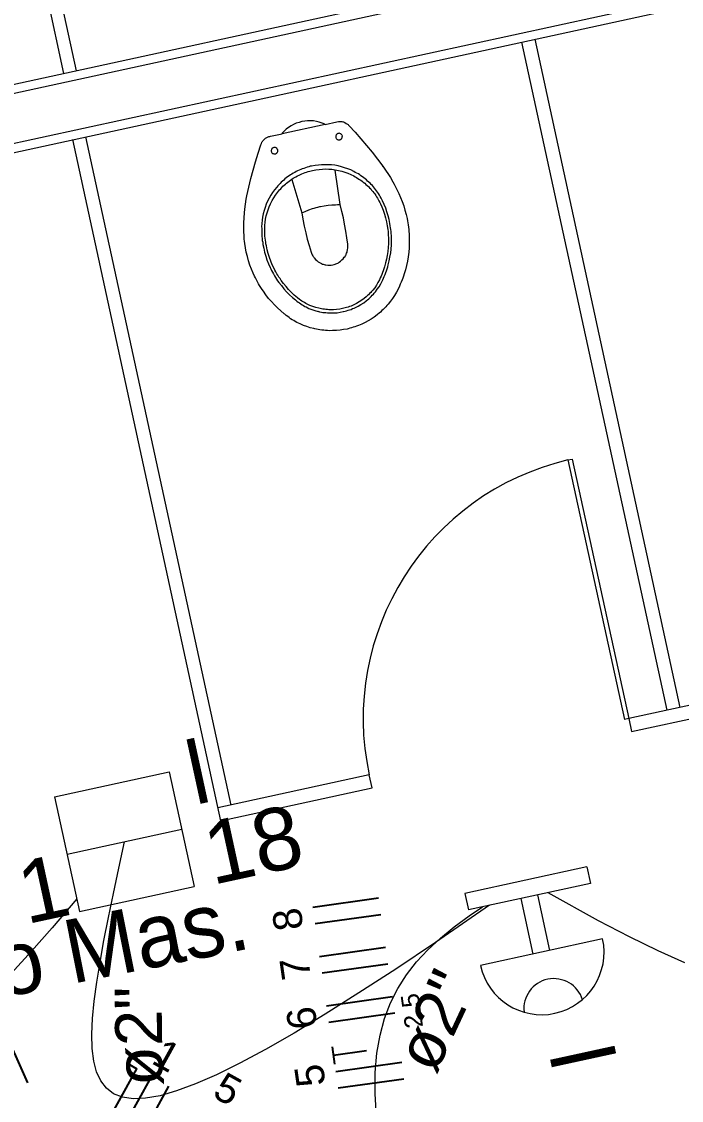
# Model space of a CAD drawing. Header units: millimetres. Extents: x -395 to 1008, y 9 to 692.
# Drawn here: x -32.379 to -30.888, y 49.342 to 51.78 of the extents above; entities that cross this region are included whole.
import ezdxf

# ---------------------------------------------------------------- set-up
doc = ezdxf.new("R2010")
doc.units = ezdxf.units.MM
doc.header["$LTSCALE"] = 0.1
doc.header["$MEASUREMENT"] = 0
for name, color, linetype, lineweight in [('.10 ultra fina', 240, 'Continuous', 5), ('.15', 150, 'Continuous', 15), ('.20', 130, 'Continuous', 5), ('.25', 70, 'Continuous', 5), ('.30', 50, 'Continuous', 5), ('.40 Interno parede', 27, 'Continuous', 5)]:
    doc.layers.add(name, color=color, linetype=linetype, lineweight=lineweight)
doc.styles.add('Arial', font='arial.ttf')
doc.styles.add('MicrosoftHimalaya', font='himalaya.ttf')

# ---------------------------------------------------------------- blocks, each defined once
blk = doc.blocks.new('eeetet')
at = {"layer": '.10 ultra fina', "color": 240, "lineweight": 5}
for p, q in [((660.5877, 113.2586), (660.916, 111.7489)), ((660.9453, 111.7553), (660.617, 113.265)), ((662.9221, 112.1851), (659.9417, 111.5371)), ((662.9263, 112.1656), (659.9264, 111.5133)), ((659.9498, 111.4058), (662.9497, 112.0581)), ((659.9736, 111.3905), (662.9539, 112.0385)), ((662.2792, 110.3107), (661.9509, 111.8204)), ((661.9802, 111.8268), (662.3085, 110.3171)), ((661.5068, 111.6343), (661.4096, 111.6132)), ((661.5068, 111.6343), (661.5332, 111.6401)), ((661.5332, 111.6401), (661.5366, 111.6408)), ((661.5366, 111.6408), (661.5396, 111.6409)), ((661.5396, 111.6409), (661.5417, 111.6409)), ((661.5417, 111.6409), (661.5433, 111.6407)), ((661.5433, 111.6407), (661.5448, 111.6405)), ((661.5448, 111.6405), (661.5465, 111.6399)), ((661.5465, 111.6399), (661.5481, 111.6397)), ((661.5481, 111.6397), (661.5514, 111.6384)), ((661.5514, 111.6384), (661.5544, 111.6365)), ((661.5544, 111.6365), (661.5561, 111.6358)), ((661.5561, 111.6358), (661.5574, 111.6346)), ((661.5574, 111.6346), (661.5586, 111.6338)), ((661.5586, 111.6338), (661.5599, 111.6326)), ((661.5599, 111.6326), (661.5612, 111.6313)), ((661.5612, 111.6313), (661.5746, 111.6168)), ((660.9361, 111.5998), (661.2707, 110.0607)), ((660.9654, 111.6061), (661.2937, 110.0964)), ((661.3627, 111.5912), (661.3641, 111.5941)), ((661.3641, 111.5941), (661.3652, 111.5959)), ((661.3652, 111.5959), (661.366, 111.597)), ((661.366, 111.597), (661.3672, 111.5983)), ((661.3672, 111.5983), (661.3685, 111.5996)), ((661.3685, 111.5996), (661.3697, 111.6009)), ((661.3697, 111.6009), (661.3724, 111.603)), ((661.3724, 111.603), (661.3751, 111.6047)), ((661.3751, 111.6047), (661.3769, 111.6056)), ((661.3769, 111.6056), (661.3784, 111.6059)), ((661.3784, 111.6059), (661.3798, 111.6067)), ((661.3798, 111.6067), (661.3817, 111.6071)), ((661.3817, 111.6071), (661.3832, 111.6074)), ((661.3832, 111.6074), (661.4096, 111.6132)), ((661.5309, 111.6083), (661.5307, 111.6068)), ((661.5307, 111.6068), (661.531, 111.6053)), ((661.5315, 111.61), (661.5309, 111.6083)), ((661.531, 111.6053), (661.5313, 111.6038)), ((661.5313, 111.6038), (661.5315, 111.6029)), ((661.5319, 111.6106), (661.5315, 111.61)), ((661.5315, 111.6029), (661.5322, 111.602)), ((661.5328, 111.6113), (661.5319, 111.6106)), ((661.5322, 111.602), (661.5328, 111.6016)), ((661.5332, 111.6119), (661.5328, 111.6113)), ((661.5328, 111.6016), (661.5335, 111.6007)), ((661.534, 111.6126), (661.5332, 111.6119)), ((661.5335, 111.6007), (661.5341, 111.6003)), ((661.5344, 111.6132), (661.534, 111.6126)), ((661.5341, 111.6003), (661.5347, 111.6)), ((661.5354, 111.6134), (661.5344, 111.6132)), ((661.5347, 111.6), (661.5364, 111.5993)), ((661.5368, 111.6137), (661.5354, 111.6134)), ((661.5364, 111.5993), (661.538, 111.5991)), ((661.5383, 111.6141), (661.5368, 111.6137)), ((661.538, 111.5991), (661.5399, 111.5996)), ((661.5399, 111.6139), (661.5383, 111.6141)), ((661.5416, 111.6132), (661.5399, 111.6139)), ((661.5399, 111.5996), (661.5409, 111.5998)), ((661.5409, 111.5998), (661.5419, 111.6)), ((661.5422, 111.6128), (661.5416, 111.6132)), ((661.5419, 111.6), (661.5428, 111.6007)), ((661.5428, 111.6125), (661.5422, 111.6128)), ((661.5435, 111.6116), (661.5428, 111.6125)), ((661.5428, 111.6007), (661.5431, 111.6013)), ((661.5431, 111.6013), (661.544, 111.602)), ((661.544, 111.6112), (661.5435, 111.6116)), ((661.5447, 111.6103), (661.544, 111.6112)), ((661.544, 111.602), (661.5444, 111.6026)), ((661.5444, 111.6026), (661.5448, 111.6032)), ((661.545, 111.6094), (661.5447, 111.6103)), ((661.5448, 111.6032), (661.5454, 111.6049)), ((661.5457, 111.6085), (661.545, 111.6094)), ((661.5454, 111.6049), (661.5456, 111.6064)), ((661.5456, 111.6064), (661.5457, 111.6085)), ((661.5746, 111.6168), (661.5876, 111.6017)), ((661.5876, 111.6017), (661.6006, 111.5867)), ((661.3496, 111.55), (661.3552, 111.5691)), ((661.3552, 111.5691), (661.3613, 111.5878)), ((661.3613, 111.5878), (661.3627, 111.5912)), ((661.3851, 111.5751), (661.3849, 111.5735)), ((661.3849, 111.5735), (661.3857, 111.5722)), ((661.3853, 111.5767), (661.3851, 111.5751)), ((661.3859, 111.5784), (661.3853, 111.5767)), ((661.3857, 111.5722), (661.3859, 111.5712)), ((661.3863, 111.579), (661.3859, 111.5784)), ((661.3859, 111.5712), (661.3866, 111.5703)), ((661.3867, 111.5795), (661.3863, 111.579)), ((661.3866, 111.5703), (661.3867, 111.5698)), ((661.3876, 111.5802), (661.3867, 111.5795)), ((661.3867, 111.5698), (661.3874, 111.569)), ((661.3874, 111.569), (661.388, 111.5686)), ((661.3879, 111.5808), (661.3876, 111.5802)), ((661.3888, 111.5815), (661.3879, 111.5808)), ((661.3893, 111.5816), (661.3888, 111.5815)), ((661.3908, 111.582), (661.3893, 111.5816)), ((661.3927, 111.5824), (661.3908, 111.582)), ((661.3943, 111.5822), (661.3927, 111.5824)), ((661.396, 111.5816), (661.3943, 111.5822)), ((661.3966, 111.5812), (661.396, 111.5816)), ((661.3963, 111.5683), (661.3967, 111.5689)), ((661.3972, 111.5808), (661.3966, 111.5812)), ((661.3967, 111.5689), (661.3975, 111.5696)), ((661.3979, 111.5799), (661.3972, 111.5808)), ((661.3975, 111.5696), (661.3979, 111.5702)), ((661.3984, 111.5795), (661.3979, 111.5799)), ((661.3979, 111.5702), (661.3988, 111.5709)), ((661.3987, 111.5786), (661.3984, 111.5795)), ((661.3994, 111.5777), (661.3987, 111.5786)), ((661.3988, 111.5709), (661.3992, 111.5715)), ((661.3992, 111.5715), (661.3998, 111.5732)), ((661.3996, 111.5767), (661.3994, 111.5777)), ((661.4, 111.5748), (661.3996, 111.5767)), ((661.3998, 111.5732), (661.4, 111.5748)), ((661.6006, 111.5867), (661.6131, 111.5715)), ((661.6131, 111.5715), (661.6252, 111.5557)), ((661.344, 111.5309), (661.3496, 111.55)), ((661.388, 111.5686), (661.3891, 111.5683)), ((661.3891, 111.5683), (661.3908, 111.5676)), ((661.3908, 111.5676), (661.3924, 111.5675)), ((661.3924, 111.5675), (661.3938, 111.5678)), ((661.3938, 111.5678), (661.3953, 111.5681)), ((661.3953, 111.5681), (661.3963, 111.5683)), ((661.6252, 111.5557), (661.6368, 111.5398)), ((661.339, 111.5119), (661.344, 111.5309)), ((661.4315, 111.5217), (661.4283, 111.52)), ((661.4346, 111.524), (661.4315, 111.5217)), ((661.4383, 111.5258), (661.4346, 111.524)), ((661.4415, 111.5275), (661.4383, 111.5258)), ((661.4447, 111.5292), (661.4415, 111.5275)), ((661.4479, 111.5309), (661.4447, 111.5292)), ((661.4478, 111.5197), (661.451, 111.5214)), ((661.4517, 111.5323), (661.4479, 111.5309)), ((661.451, 111.5214), (661.4543, 111.5226)), ((661.455, 111.5335), (661.4517, 111.5323)), ((661.4543, 111.5226), (661.4576, 111.5238)), ((661.4588, 111.5349), (661.455, 111.5335)), ((661.4576, 111.5238), (661.4614, 111.5252)), ((661.4621, 111.5361), (661.4588, 111.5349)), ((661.4614, 111.5252), (661.4648, 111.5264)), ((661.4659, 111.5374), (661.4621, 111.5361)), ((661.4648, 111.5264), (661.4681, 111.5277)), ((661.4698, 111.5383), (661.4659, 111.5374)), ((661.4681, 111.5277), (661.472, 111.5285)), ((661.4732, 111.5395), (661.4698, 111.5383)), ((661.472, 111.5285), (661.4782, 111.5304)), ((661.4761, 111.5401), (661.4732, 111.5395)), ((661.484, 111.5414), (661.4761, 111.5401)), ((661.4782, 111.5304), (661.4857, 111.5315)), ((661.4915, 111.5425), (661.484, 111.5414)), ((661.4857, 111.5315), (661.4931, 111.5326)), ((661.4985, 111.543), (661.4915, 111.5425)), ((661.4931, 111.5326), (661.5006, 111.5332)), ((661.5062, 111.5431), (661.4985, 111.543)), ((661.5006, 111.5332), (661.5077, 111.5337)), ((661.5138, 111.5432), (661.5062, 111.5431)), ((661.5077, 111.5337), (661.5149, 111.5332)), ((661.5211, 111.5428), (661.5138, 111.5432)), ((661.5149, 111.5332), (661.5222, 111.5328)), ((661.5289, 111.5419), (661.5211, 111.5428)), ((661.5222, 111.5328), (661.5296, 111.5318)), ((661.5359, 111.5404), (661.5289, 111.5419)), ((661.5296, 111.5318), (661.5371, 111.5304)), ((661.5406, 111.4529), (661.5298, 111.5308)), ((661.5435, 111.5384), (661.5359, 111.5404)), ((661.5371, 111.5304), (661.5442, 111.5283)), ((661.5506, 111.5364), (661.5435, 111.5384)), ((661.5442, 111.5283), (661.5513, 111.5263)), ((661.5578, 111.5339), (661.5506, 111.5364)), ((661.5513, 111.5263), (661.558, 111.5237)), ((661.565, 111.5313), (661.5578, 111.5339)), ((661.558, 111.5237), (661.5647, 111.521)), ((661.5647, 111.521), (661.5715, 111.5179)), ((661.5719, 111.5277), (661.565, 111.5313)), ((661.5749, 111.5258), (661.5719, 111.5277)), ((661.5784, 111.524), (661.5749, 111.5258)), ((661.5818, 111.5222), (661.5784, 111.524)), ((661.5848, 111.5203), (661.5818, 111.5222)), ((661.5878, 111.5184), (661.5848, 111.5203)), ((661.6368, 111.5398), (661.6364, 111.5397)), ((661.6364, 111.5397), (661.6368, 111.5398)), ((661.6372, 111.5404), (661.6367, 111.5403)), ((661.6367, 111.5403), (661.6368, 111.5398)), ((661.6368, 111.5398), (661.6369, 111.5393)), ((661.6368, 111.5398), (661.6435, 111.5305)), ((661.6369, 111.5393), (661.6374, 111.5394)), ((661.6373, 111.5399), (661.6372, 111.5404)), ((661.6374, 111.5394), (661.6373, 111.5399)), ((661.6435, 111.5305), (661.6496, 111.5211)), ((661.6496, 111.5211), (661.6541, 111.5144)), ((661.3345, 111.4925), (661.339, 111.5119)), ((661.4024, 111.498), (661.3999, 111.4954)), ((661.4049, 111.5006), (661.4024, 111.498)), ((661.4078, 111.5038), (661.4049, 111.5006)), ((661.4104, 111.5059), (661.4078, 111.5038)), ((661.4134, 111.5086), (661.4104, 111.5059)), ((661.4113, 111.4943), (661.4139, 111.4969)), ((661.4159, 111.5112), (661.4134, 111.5086)), ((661.4139, 111.4969), (661.417, 111.4991)), ((661.419, 111.5134), (661.4159, 111.5112)), ((661.417, 111.4991), (661.4195, 111.5017)), ((661.4221, 111.5156), (661.419, 111.5134)), ((661.4195, 111.5017), (661.4226, 111.5039)), ((661.4252, 111.5178), (661.4221, 111.5156)), ((661.4226, 111.5039), (661.4257, 111.5062)), ((661.4283, 111.52), (661.4252, 111.5178)), ((661.4257, 111.5062), (661.4283, 111.5083)), ((661.4283, 111.5083), (661.4314, 111.5105)), ((661.4314, 111.5105), (661.4345, 111.5127)), ((661.4316, 111.5095), (661.4541, 111.4341)), ((661.4345, 111.5127), (661.4377, 111.5144)), ((661.4377, 111.5144), (661.4409, 111.5161)), ((661.4409, 111.5161), (661.4441, 111.5178)), ((661.4441, 111.5178), (661.4478, 111.5197)), ((661.5715, 111.5179), (661.575, 111.5161)), ((661.575, 111.5161), (661.5779, 111.5142)), ((661.5779, 111.5142), (661.5809, 111.5123)), ((661.5809, 111.5123), (661.5845, 111.51)), ((661.5845, 111.51), (661.5875, 111.5081)), ((661.5875, 111.5081), (661.5905, 111.5057)), ((661.5909, 111.516), (661.5878, 111.5184)), ((661.5905, 111.5057), (661.593, 111.5037)), ((661.5939, 111.5136), (661.5909, 111.516)), ((661.593, 111.5037), (661.5961, 111.5013)), ((661.597, 111.5112), (661.5939, 111.5136)), ((661.5961, 111.5013), (661.5987, 111.4987)), ((661.6001, 111.5088), (661.597, 111.5112)), ((661.5987, 111.4987), (661.6018, 111.4963)), ((661.6027, 111.5063), (661.6001, 111.5088)), ((661.6018, 111.4963), (661.6044, 111.4938)), ((661.6058, 111.5039), (661.6027, 111.5063)), ((661.6084, 111.5014), (661.6058, 111.5039)), ((661.6111, 111.4984), (661.6084, 111.5014)), ((661.6136, 111.4959), (661.6111, 111.4984)), ((661.6159, 111.4928), (661.6136, 111.4959)), ((661.6541, 111.5144), (661.6599, 111.5044)), ((661.6599, 111.5044), (661.6625, 111.4993)), ((661.6625, 111.4993), (661.6652, 111.4943)), ((661.3287, 111.4651), (661.33, 111.4731)), ((661.33, 111.4731), (661.3345, 111.4925)), ((661.384, 111.4741), (661.3803, 111.4676)), ((661.3882, 111.4806), (661.384, 111.4741)), ((661.3925, 111.4867), (661.3882, 111.4806)), ((661.3909, 111.4684), (661.3947, 111.4744)), ((661.3975, 111.4923), (661.3925, 111.4867)), ((661.3947, 111.4744), (661.399, 111.4804)), ((661.3999, 111.4954), (661.3975, 111.4923)), ((661.399, 111.4804), (661.4014, 111.4835)), ((661.4014, 111.4835), (661.4039, 111.4861)), ((661.4039, 111.4861), (661.4064, 111.4887)), ((661.4064, 111.4887), (661.4088, 111.4917)), ((661.4088, 111.4917), (661.4113, 111.4943)), ((661.6044, 111.4938), (661.6071, 111.4908)), ((661.6071, 111.4908), (661.6097, 111.4883)), ((661.6097, 111.4883), (661.6118, 111.4857)), ((661.6118, 111.4857), (661.6145, 111.4827)), ((661.6145, 111.4827), (661.6167, 111.4796)), ((661.6184, 111.4903), (661.6159, 111.4928)), ((661.6167, 111.4796), (661.6188, 111.477)), ((661.6207, 111.4871), (661.6184, 111.4903)), ((661.6188, 111.477), (661.621, 111.4739)), ((661.6229, 111.484), (661.6207, 111.4871)), ((661.621, 111.4739), (661.6227, 111.4707)), ((661.6251, 111.4809), (661.6229, 111.484)), ((661.6273, 111.4778), (661.6251, 111.4809)), ((661.6295, 111.4747), (661.6273, 111.4778)), ((661.6312, 111.4715), (661.6295, 111.4747)), ((661.633, 111.4678), (661.6312, 111.4715)), ((661.6652, 111.4943), (661.6688, 111.4869)), ((661.6688, 111.4869), (661.6733, 111.4781)), ((661.6733, 111.4781), (661.6774, 111.4688)), ((661.3253, 111.4429), (661.3265, 111.4539)), ((661.3265, 111.4539), (661.3287, 111.4651)), ((661.3736, 111.4539), (661.3711, 111.4467)), ((661.3767, 111.4607), (661.3736, 111.4539)), ((661.3803, 111.4676), (661.3767, 111.4607)), ((661.3778, 111.4415), (661.3804, 111.4482)), ((661.3804, 111.4482), (661.3836, 111.455)), ((661.3836, 111.455), (661.3872, 111.462)), ((661.3872, 111.462), (661.3909, 111.4684)), ((661.4863, 111.4462), (661.4901, 111.4475)), ((661.4901, 111.4475), (661.4945, 111.4485)), ((661.4945, 111.4485), (661.496, 111.4488)), ((661.496, 111.4488), (661.5049, 111.4502)), ((661.5049, 111.4502), (661.5133, 111.4515)), ((661.5133, 111.4515), (661.5218, 111.4523)), ((661.5218, 111.4523), (661.5258, 111.4527)), ((661.5258, 111.4527), (661.5304, 111.4527)), ((661.5304, 111.4527), (661.5344, 111.4531)), ((661.5344, 111.4531), (661.5386, 111.4529)), ((661.5386, 111.4529), (661.5406, 111.4529)), ((661.5444, 111.4378), (661.5406, 111.4529)), ((661.6227, 111.4707), (661.6249, 111.4676)), ((661.6249, 111.4676), (661.6266, 111.4644)), ((661.6266, 111.4644), (661.6283, 111.4612)), ((661.6283, 111.4612), (661.6301, 111.458)), ((661.6301, 111.458), (661.6318, 111.4548)), ((661.6318, 111.4548), (661.6347, 111.4483)), ((661.6348, 111.4646), (661.633, 111.4678)), ((661.6347, 111.4483), (661.638, 111.4403)), ((661.6364, 111.4619), (661.6348, 111.4646)), ((661.6402, 111.4535), (661.6364, 111.4619)), ((661.6436, 111.4451), (661.6402, 111.4535)), ((661.6774, 111.4688), (661.6808, 111.4598)), ((661.6808, 111.4598), (661.6844, 111.4504)), ((661.6844, 111.4504), (661.687, 111.4407)), ((661.3234, 111.4118), (661.324, 111.4232)), ((661.324, 111.4232), (661.3246, 111.4345)), ((661.3246, 111.4345), (661.3253, 111.4429)), ((661.3655, 111.425), (661.3646, 111.4177)), ((661.367, 111.4325), (661.3655, 111.425)), ((661.369, 111.4396), (661.367, 111.4325)), ((661.3711, 111.4467), (661.369, 111.4396)), ((661.3722, 111.4203), (661.3737, 111.4273)), ((661.3737, 111.4273), (661.3758, 111.4344)), ((661.3758, 111.4344), (661.3778, 111.4415)), ((661.4541, 111.4341), (661.462, 111.4378)), ((661.4541, 111.4341), (661.4567, 111.4198)), ((661.462, 111.4378), (661.47, 111.4411)), ((661.47, 111.4411), (661.4781, 111.4439)), ((661.4781, 111.4439), (661.4819, 111.4452)), ((661.4819, 111.4452), (661.4863, 111.4462)), ((661.5482, 111.4228), (661.5444, 111.4378)), ((661.5508, 111.4085), (661.5482, 111.4228)), ((661.638, 111.4403), (661.6409, 111.4317)), ((661.6409, 111.4317), (661.6433, 111.423)), ((661.6433, 111.423), (661.6452, 111.4142)), ((661.6465, 111.4365), (661.6436, 111.4451)), ((661.6489, 111.4278), (661.6465, 111.4365)), ((661.6513, 111.4191), (661.6489, 111.4278)), ((661.687, 111.4407), (661.6897, 111.431)), ((661.6897, 111.431), (661.6918, 111.4213)), ((661.3229, 111.3999), (661.3234, 111.4046)), ((661.323, 111.3948), (661.3229, 111.3999)), ((661.3234, 111.4046), (661.3234, 111.4118)), ((661.3636, 111.4103), (661.3633, 111.4025)), ((661.3633, 111.4025), (661.3634, 111.3995)), ((661.3634, 111.3995), (661.3634, 111.3949)), ((661.3646, 111.4177), (661.3636, 111.4103)), ((661.3703, 111.3984), (661.3708, 111.4057)), ((661.3704, 111.3908), (661.3703, 111.3984)), ((661.3708, 111.4057), (661.3712, 111.413)), ((661.3712, 111.413), (661.3722, 111.4203)), ((661.4567, 111.4198), (661.4595, 111.4045)), ((661.4595, 111.4045), (661.4628, 111.3894)), ((661.5536, 111.3933), (661.5508, 111.4085)), ((661.6452, 111.4142), (661.6471, 111.4054)), ((661.6471, 111.4054), (661.6481, 111.3964)), ((661.6532, 111.4103), (661.6513, 111.4191)), ((661.6538, 111.4053), (661.6532, 111.4103)), ((661.6548, 111.4009), (661.6538, 111.4053)), ((661.6552, 111.3964), (661.6548, 111.4009)), ((661.6918, 111.4213), (661.6928, 111.4164)), ((661.6928, 111.4164), (661.6939, 111.4115)), ((661.6939, 111.4115), (661.6944, 111.407)), ((661.6944, 111.407), (661.6949, 111.402)), ((661.6949, 111.402), (661.6955, 111.397)), ((661.3231, 111.3897), (661.323, 111.3948)), ((661.3236, 111.3847), (661.3231, 111.3897)), ((661.3237, 111.3796), (661.3236, 111.3847)), ((661.3242, 111.3751), (661.3237, 111.3796)), ((661.3248, 111.3701), (661.3242, 111.3751)), ((661.3634, 111.3949), (661.3634, 111.3903)), ((661.3634, 111.3903), (661.3638, 111.3858)), ((661.3638, 111.3858), (661.3638, 111.3812)), ((661.3638, 111.3812), (661.3643, 111.3767)), ((661.3643, 111.3767), (661.3647, 111.3721)), ((661.3704, 111.3862), (661.3704, 111.3908)), ((661.3709, 111.3817), (661.3704, 111.3862)), ((661.3713, 111.3772), (661.3709, 111.3817)), ((661.3718, 111.3727), (661.3713, 111.3772)), ((661.4628, 111.3894), (661.4664, 111.3753)), ((661.4664, 111.3753), (661.4707, 111.3604)), ((661.5559, 111.3779), (661.5536, 111.3933)), ((661.558, 111.3635), (661.5559, 111.3779)), ((661.6481, 111.3964), (661.649, 111.392)), ((661.649, 111.392), (661.649, 111.3874)), ((661.649, 111.3874), (661.6494, 111.3834)), ((661.6494, 111.3834), (661.6498, 111.3789)), ((661.6498, 111.3789), (661.6498, 111.3743)), ((661.6498, 111.3743), (661.6498, 111.3697)), ((661.6557, 111.3919), (661.6552, 111.3964)), ((661.6562, 111.3874), (661.6557, 111.3919)), ((661.6566, 111.3829), (661.6562, 111.3874)), ((661.6566, 111.3783), (661.6566, 111.3829)), ((661.6566, 111.3737), (661.6566, 111.3783)), ((661.6955, 111.397), (661.6961, 111.392)), ((661.6961, 111.392), (661.6967, 111.387)), ((661.6967, 111.387), (661.6968, 111.3819)), ((661.6968, 111.3819), (661.6968, 111.3748)), ((661.6968, 111.3748), (661.6968, 111.365)), ((661.3253, 111.3651), (661.3248, 111.3701)), ((661.327, 111.3552), (661.3253, 111.3651)), ((661.3286, 111.3454), (661.327, 111.3552)), ((661.3647, 111.3721), (661.3657, 111.3678)), ((661.3657, 111.3678), (661.3662, 111.3632)), ((661.3662, 111.3632), (661.3681, 111.3545)), ((661.3681, 111.3545), (661.3701, 111.3452)), ((661.3728, 111.3683), (661.3718, 111.3727)), ((661.3731, 111.3642), (661.3728, 111.3683)), ((661.3741, 111.3598), (661.3731, 111.3642)), ((661.376, 111.3511), (661.3741, 111.3598)), ((661.3784, 111.3424), (661.376, 111.3511)), ((661.4707, 111.3604), (661.4754, 111.3456)), ((661.5569, 111.3474), (661.5576, 111.3511)), ((661.5576, 111.3511), (661.5582, 111.3554)), ((661.5584, 111.3595), (661.558, 111.3635)), ((661.5582, 111.3554), (661.5584, 111.3595)), ((661.6491, 111.3562), (661.6485, 111.3474)), ((661.6498, 111.365), (661.6491, 111.3562)), ((661.6498, 111.3697), (661.6498, 111.365)), ((661.6549, 111.3437), (661.6561, 111.3526)), ((661.6561, 111.3526), (661.6566, 111.3619)), ((661.6567, 111.3707), (661.6566, 111.3737)), ((661.6566, 111.3619), (661.6567, 111.3707)), ((661.6964, 111.3552), (661.6955, 111.3453)), ((661.6968, 111.365), (661.6964, 111.3552)), ((661.3312, 111.3357), (661.3286, 111.3454)), ((661.3338, 111.326), (661.3312, 111.3357)), ((661.3369, 111.3165), (661.3338, 111.326)), ((661.3701, 111.3452), (661.3725, 111.3365)), ((661.3725, 111.3365), (661.3754, 111.3279)), ((661.3754, 111.3279), (661.3788, 111.3194)), ((661.3808, 111.3337), (661.3784, 111.3424)), ((661.3842, 111.3252), (661.3808, 111.3337)), ((661.3874, 111.3172), (661.3842, 111.3252)), ((661.4754, 111.3456), (661.476, 111.3431)), ((661.476, 111.3431), (661.4769, 111.3413)), ((661.4769, 111.3413), (661.4778, 111.3394)), ((661.4778, 111.3394), (661.4787, 111.3376)), ((661.4787, 111.3376), (661.4801, 111.3358)), ((661.4801, 111.3358), (661.481, 111.334)), ((661.481, 111.334), (661.4823, 111.3327)), ((661.4823, 111.3327), (661.4851, 111.3292)), ((661.4851, 111.3292), (661.4877, 111.3267)), ((661.4877, 111.3267), (661.4914, 111.324)), ((661.5387, 111.323), (661.5418, 111.3252)), ((661.5418, 111.3252), (661.5448, 111.3279)), ((661.5448, 111.3279), (661.5478, 111.3306)), ((661.5478, 111.3306), (661.5501, 111.3342)), ((661.5501, 111.3342), (661.5517, 111.336)), ((661.5517, 111.336), (661.5528, 111.3378)), ((661.5528, 111.3378), (661.554, 111.3396)), ((661.554, 111.3396), (661.5546, 111.3413)), ((661.5546, 111.3413), (661.5552, 111.3435)), ((661.5552, 111.3435), (661.5563, 111.3452)), ((661.5563, 111.3452), (661.5569, 111.3474)), ((661.6452, 111.3298), (661.6434, 111.3212)), ((661.6469, 111.3383), (661.6452, 111.3298)), ((661.6485, 111.3474), (661.6469, 111.3383)), ((661.6495, 111.3169), (661.6517, 111.3256)), ((661.6517, 111.3256), (661.6533, 111.3346)), ((661.6533, 111.3346), (661.6549, 111.3437)), ((661.6927, 111.3253), (661.6907, 111.3156)), ((661.6941, 111.3353), (661.6927, 111.3253)), ((661.6955, 111.3453), (661.6941, 111.3353)), ((661.3404, 111.3075), (661.3369, 111.3165)), ((661.344, 111.2981), (661.3404, 111.3075)), ((661.3788, 111.3194), (661.3826, 111.3111)), ((661.3826, 111.3111), (661.3838, 111.3082)), ((661.3838, 111.3082), (661.3856, 111.3045)), ((661.3856, 111.3045), (661.388, 111.3005)), ((661.3913, 111.3088), (661.3874, 111.3172)), ((661.3932, 111.3047), (661.3913, 111.3088)), ((661.3956, 111.3011), (661.3932, 111.3047)), ((661.3975, 111.2969), (661.3956, 111.3011)), ((661.4914, 111.324), (661.4944, 111.322)), ((661.4944, 111.322), (661.4967, 111.3205)), ((661.4967, 111.3205), (661.4984, 111.3199)), ((661.4984, 111.3199), (661.5007, 111.3188)), ((661.5007, 111.3188), (661.5024, 111.3182)), ((661.5024, 111.3182), (661.5045, 111.3176)), ((661.5045, 111.3176), (661.5067, 111.3171)), ((661.5067, 111.3171), (661.5083, 111.3169)), ((661.5083, 111.3169), (661.5125, 111.3163)), ((661.5125, 111.3163), (661.5166, 111.3161)), ((661.5166, 111.3161), (661.5206, 111.3165)), ((661.5206, 111.3165), (661.5245, 111.3173)), ((661.5245, 111.3173), (661.527, 111.3179)), ((661.527, 111.3179), (661.5294, 111.3184)), ((661.5294, 111.3184), (661.5313, 111.3193)), ((661.5313, 111.3193), (661.5332, 111.3198)), ((661.5332, 111.3198), (661.5351, 111.3207)), ((661.5351, 111.3207), (661.5369, 111.3216)), ((661.5369, 111.3216), (661.5387, 111.323)), ((661.638, 111.3037), (661.6363, 111.2997)), ((661.6396, 111.3081), (661.638, 111.3037)), ((661.6407, 111.3124), (661.6396, 111.3081)), ((661.6434, 111.3212), (661.6407, 111.3124)), ((661.6441, 111.2993), (661.6452, 111.3037)), ((661.6452, 111.3037), (661.6468, 111.3081)), ((661.6468, 111.3081), (661.6484, 111.3126)), ((661.6484, 111.3126), (661.6495, 111.3169)), ((661.6866, 111.3014), (661.6851, 111.2965)), ((661.6882, 111.3059), (661.6866, 111.3014)), ((661.6907, 111.3156), (661.6882, 111.3059)), ((661.347, 111.2915), (661.344, 111.2981)), ((661.3494, 111.2875), (661.347, 111.2915)), ((661.3514, 111.2828), (661.3494, 111.2875)), ((661.354, 111.2782), (661.3514, 111.2828)), ((661.3564, 111.2741), (661.354, 111.2782)), ((661.388, 111.3005), (661.3899, 111.2963)), ((661.3899, 111.2963), (661.3924, 111.2922)), ((661.3924, 111.2922), (661.3947, 111.2886)), ((661.3947, 111.2886), (661.3971, 111.2845)), ((661.3971, 111.2845), (661.3994, 111.2809)), ((661.3998, 111.2933), (661.3975, 111.2969)), ((661.3994, 111.2809), (661.4023, 111.277)), ((661.4022, 111.2892), (661.3998, 111.2933)), ((661.405, 111.2857), (661.4022, 111.2892)), ((661.4023, 111.277), (661.4079, 111.27)), ((661.4074, 111.2817), (661.405, 111.2857)), ((661.4126, 111.2746), (661.4074, 111.2817)), ((661.6259, 111.277), (661.6226, 111.2711)), ((661.6293, 111.2828), (661.6259, 111.277)), ((661.6314, 111.2874), (661.6293, 111.2828)), ((661.633, 111.2913), (661.6314, 111.2874)), ((661.6323, 111.2737), (661.6355, 111.2801)), ((661.6347, 111.2953), (661.633, 111.2913)), ((661.6363, 111.2997), (661.6347, 111.2953)), ((661.6355, 111.2801), (661.6369, 111.2829)), ((661.6369, 111.2829), (661.6386, 111.2869)), ((661.6386, 111.2869), (661.6403, 111.2908)), ((661.6403, 111.2908), (661.6424, 111.2954)), ((661.6424, 111.2954), (661.6441, 111.2993)), ((661.6785, 111.2777), (661.6764, 111.2731)), ((661.6805, 111.2827), (661.6785, 111.2777)), ((661.6821, 111.2871), (661.6805, 111.2827)), ((661.6837, 111.2916), (661.6821, 111.2871)), ((661.6851, 111.2965), (661.6837, 111.2916)), ((661.3588, 111.2701), (661.3564, 111.2741)), ((661.3618, 111.2656), (661.3588, 111.2701)), ((661.3642, 111.2615), (661.3618, 111.2656)), ((661.3672, 111.2575), (661.3642, 111.2615)), ((661.3731, 111.2491), (661.3672, 111.2575)), ((661.4079, 111.27), (661.4135, 111.263)), ((661.4187, 111.2677), (661.4126, 111.2746)), ((661.4135, 111.263), (661.4196, 111.2562)), ((661.4242, 111.2612), (661.4187, 111.2677)), ((661.4196, 111.2562), (661.4262, 111.2494)), ((661.4308, 111.2545), (661.4242, 111.2612)), ((661.4371, 111.2487), (661.4308, 111.2545)), ((661.6098, 111.2545), (661.6073, 111.2519)), ((661.6119, 111.257), (661.6098, 111.2545)), ((661.6144, 111.2596), (661.6119, 111.257)), ((661.6188, 111.2652), (661.6144, 111.2596)), ((661.6158, 111.2507), (661.6178, 111.2532)), ((661.6178, 111.2532), (661.6203, 111.2558)), ((661.6226, 111.2711), (661.6188, 111.2652)), ((661.6203, 111.2558), (661.6246, 111.2618)), ((661.6246, 111.2618), (661.6285, 111.2673)), ((661.6285, 111.2673), (661.6323, 111.2737)), ((661.6681, 111.2549), (661.6635, 111.2478)), ((661.6716, 111.2623), (661.6681, 111.2549)), ((661.6748, 111.2687), (661.6716, 111.2623)), ((661.6764, 111.2731), (661.6748, 111.2687)), ((661.3789, 111.2412), (661.3731, 111.2491)), ((661.3856, 111.2339), (661.3789, 111.2412)), ((661.3923, 111.2267), (661.3856, 111.2339)), ((661.4262, 111.2494), (661.4327, 111.2431)), ((661.4327, 111.2431), (661.4396, 111.2375)), ((661.4441, 111.2425), (661.4371, 111.2487)), ((661.4396, 111.2375), (661.4402, 111.2371)), ((661.4402, 111.2371), (661.4428, 111.2346)), ((661.4428, 111.2346), (661.4457, 111.2327)), ((661.4485, 111.2389), (661.4441, 111.2425)), ((661.4457, 111.2327), (661.4487, 111.2308)), ((661.4514, 111.237), (661.4485, 111.2389)), ((661.4487, 111.2308), (661.4517, 111.2288)), ((661.4544, 111.2351), (661.4514, 111.237)), ((661.4517, 111.2288), (661.4547, 111.2269)), ((661.4574, 111.2332), (661.4544, 111.2351)), ((661.4603, 111.2317), (661.4574, 111.2332)), ((661.4632, 111.2298), (661.4603, 111.2317)), ((661.4662, 111.2279), (661.4632, 111.2298)), ((661.4724, 111.2252), (661.4662, 111.2279)), ((661.5779, 111.2297), (661.5714, 111.2267)), ((661.5838, 111.233), (661.5779, 111.2297)), ((661.5896, 111.2368), (661.5838, 111.233)), ((661.5876, 111.2272), (661.5939, 111.2311)), ((661.5953, 111.2412), (661.5896, 111.2368)), ((661.5939, 111.2311), (661.5997, 111.2354)), ((661.5997, 111.2447), (661.5953, 111.2412)), ((661.6022, 111.2473), (661.5997, 111.2447)), ((661.5997, 111.2354), (661.6, 111.236)), ((661.6, 111.236), (661.6027, 111.2381)), ((661.6048, 111.2494), (661.6022, 111.2473)), ((661.6027, 111.2381), (661.6053, 111.2402)), ((661.6073, 111.2519), (661.6048, 111.2494)), ((661.6053, 111.2402), (661.6083, 111.2429)), ((661.6083, 111.2429), (661.6108, 111.2455)), ((661.6108, 111.2455), (661.6133, 111.2481)), ((661.6133, 111.2481), (661.6158, 111.2507)), ((661.6493, 111.2283), (661.6464, 111.2251)), ((661.6546, 111.2346), (661.6493, 111.2283)), ((661.6593, 111.2412), (661.6546, 111.2346)), ((661.6635, 111.2478), (661.6593, 111.2412)), ((661.399, 111.2194), (661.3923, 111.2267)), ((661.4065, 111.2129), (661.399, 111.2194)), ((661.4141, 111.2064), (661.4065, 111.2129)), ((661.4154, 111.2051), (661.4141, 111.2064)), ((661.4191, 111.2023), (661.4154, 111.2051)), ((661.4547, 111.2269), (661.4576, 111.225)), ((661.4576, 111.225), (661.4606, 111.2231)), ((661.4606, 111.2231), (661.464, 111.2218)), ((661.464, 111.2218), (661.4703, 111.2186)), ((661.4703, 111.2186), (661.477, 111.2159)), ((661.4791, 111.2225), (661.4724, 111.2252)), ((661.477, 111.2159), (661.4836, 111.2138)), ((661.4858, 111.2204), (661.4791, 111.2225)), ((661.4836, 111.2138), (661.4907, 111.2117)), ((661.4923, 111.2187), (661.4858, 111.2204)), ((661.4907, 111.2117), (661.4912, 111.2119)), ((661.4912, 111.2119), (661.4944, 111.211)), ((661.4982, 111.2175), (661.4923, 111.2187)), ((661.4944, 111.211), (661.4982, 111.2103)), ((661.5014, 111.2166), (661.4982, 111.2175)), ((661.4982, 111.2103), (661.5019, 111.2096)), ((661.505, 111.2164), (661.5014, 111.2166)), ((661.5019, 111.2096), (661.5051, 111.2092)), ((661.5082, 111.2161), (661.505, 111.2164)), ((661.5051, 111.2092), (661.5087, 111.209)), ((661.5118, 111.2158), (661.5082, 111.2161)), ((661.5087, 111.209), (661.5123, 111.2088)), ((661.5155, 111.2156), (661.5118, 111.2158)), ((661.5123, 111.2088), (661.516, 111.2085)), ((661.5186, 111.2153), (661.5155, 111.2156)), ((661.516, 111.2085), (661.5196, 111.2083)), ((661.5258, 111.2153), (661.5186, 111.2153)), ((661.5196, 111.2083), (661.5268, 111.2083)), ((661.5328, 111.2158), (661.5258, 111.2153)), ((661.5268, 111.2083), (661.5338, 111.2088)), ((661.5398, 111.2168), (661.5328, 111.2158)), ((661.5338, 111.2088), (661.5408, 111.2098)), ((661.5461, 111.2182), (661.5398, 111.2168)), ((661.5408, 111.2098), (661.5476, 111.2113)), ((661.552, 111.2194), (661.5461, 111.2182)), ((661.5476, 111.2113), (661.5481, 111.2114)), ((661.5481, 111.2114), (661.552, 111.2123)), ((661.5554, 111.2202), (661.552, 111.2194)), ((661.552, 111.2123), (661.5554, 111.213)), ((661.5587, 111.2214), (661.5554, 111.2202)), ((661.5554, 111.213), (661.5587, 111.2143)), ((661.562, 111.2227), (661.5587, 111.2214)), ((661.5587, 111.2143), (661.562, 111.2155)), ((661.5653, 111.2239), (661.562, 111.2227)), ((661.562, 111.2155), (661.5655, 111.2162)), ((661.5686, 111.2251), (661.5653, 111.2239)), ((661.5655, 111.2162), (661.5687, 111.218)), ((661.5714, 111.2267), (661.5686, 111.2251)), ((661.5687, 111.218), (661.572, 111.2192)), ((661.572, 111.2192), (661.5753, 111.2204)), ((661.5753, 111.2204), (661.5817, 111.2239)), ((661.5817, 111.2239), (661.5876, 111.2272)), ((661.6244, 111.204), (661.6178, 111.199)), ((661.6261, 111.2054), (661.6244, 111.204)), ((661.6291, 111.2081), (661.6261, 111.2054)), ((661.6322, 111.2103), (661.6291, 111.2081)), ((661.6351, 111.2135), (661.6322, 111.2103)), ((661.6381, 111.2162), (661.6351, 111.2135)), ((661.6411, 111.2189), (661.6381, 111.2162)), ((661.644, 111.2221), (661.6411, 111.2189)), ((661.6464, 111.2251), (661.644, 111.2221)), ((661.4222, 111.1999), (661.4191, 111.2023)), ((661.4257, 111.1976), (661.4222, 111.1999)), ((661.4288, 111.1952), (661.4257, 111.1976)), ((661.4324, 111.1929), (661.4288, 111.1952)), ((661.4358, 111.1911), (661.4324, 111.1929)), ((661.4394, 111.1888), (661.4358, 111.1911)), ((661.4429, 111.187), (661.4394, 111.1888)), ((661.4503, 111.1835), (661.4429, 111.187)), ((661.4582, 111.1801), (661.4503, 111.1835)), ((661.4654, 111.1776), (661.4582, 111.1801)), ((661.5821, 111.1799), (661.5779, 111.178)), ((661.5859, 111.1813), (661.5821, 111.1799)), ((661.5895, 111.1831), (661.5859, 111.1813)), ((661.597, 111.1863), (661.5895, 111.1831)), ((661.6038, 111.1903), (661.597, 111.1863)), ((661.6111, 111.1944), (661.6038, 111.1903)), ((661.6178, 111.199), (661.6111, 111.1944)), ((661.4732, 111.1747), (661.4654, 111.1776)), ((661.4813, 111.1729), (661.4732, 111.1747)), ((661.4834, 111.1723), (661.4813, 111.1729)), ((661.4872, 111.1716), (661.4834, 111.1723)), ((661.4914, 111.171), (661.4872, 111.1716)), ((661.4951, 111.1702), (661.4914, 111.171)), ((661.4994, 111.1696), (661.4951, 111.1702)), ((661.5036, 111.169), (661.4994, 111.1696)), ((661.5077, 111.1689), (661.5036, 111.169)), ((661.5119, 111.1683), (661.5077, 111.1689)), ((661.5156, 111.168), (661.5119, 111.1683)), ((661.5237, 111.1683), (661.5156, 111.168)), ((661.5323, 111.1686), (661.5237, 111.1683)), ((661.5404, 111.1693), (661.5323, 111.1686)), ((661.5483, 111.1705), (661.5404, 111.1693)), ((661.5562, 111.1718), (661.5483, 111.1705)), ((661.5586, 111.1723), (661.5562, 111.1718)), ((661.5624, 111.1736), (661.5586, 111.1723)), ((661.5664, 111.1745), (661.5624, 111.1736)), ((661.5702, 111.1758), (661.5664, 111.1745)), ((661.5741, 111.1767), (661.5702, 111.1758)), ((661.5779, 111.178), (661.5741, 111.1767)), ((662.0554, 110.8761), (662.0652, 110.8782)), ((662.0554, 110.8761), (662.1829, 110.2898)), ((662.0652, 110.8782), (662.1927, 110.2919)), ((662.5982, 110.3801), (662.1927, 110.2919)), ((662.1991, 110.2626), (662.6046, 110.3508)), ((662.1927, 110.2919), (662.1829, 110.2898)), ((662.1927, 110.2919), (662.1991, 110.2626)), ((661.6064, 110.1644), (661.2644, 110.09)), ((661.6128, 110.1351), (661.6064, 110.1644)), ((661.2707, 110.0607), (661.6128, 110.1351))]:
    blk.add_line(p, q, dxfattribs=at)
for centre, radius, start, end in [((661.4717, 111.5602), 0.0822, 65.0199, 139.5152), ((662.1927, 110.2919), 0.6, 103.2225, 192.2675)]:
    blk.add_arc(centre, radius, start, end, dxfattribs=at)
at = {"layer": '.10 ultra fina', "color": 240, "lineweight": 5, "insert": (660.1259, 109.5289), "char_height": 0.143996, "width": 1.577734, "attachment_point": 7, "rotation": 11.2657, "line_spacing_factor": 0.9, "style": 'MicrosoftHimalaya'}
blk.add_mtext('Banheiro Mas.', dxfattribs=at)

msp = doc.modelspace()

# ---------------------------------------------------------------- linework, layer by layer
at = {"layer": '.15', "color": 150, "lineweight": 15}
for p, q in [((-32.3041, 50.0281), (-32.0452, 50.0844)), ((-32.0452, 50.0844), (-31.9889, 49.8255)), ((-32.3041, 50.0281), (-32.2478, 49.7691)), ((-32.276, 49.8986), (-32.017, 49.9549)), ((-31.1015, 49.8701), (-31.3775, 49.8101)), ((-31.1015, 49.8701), (-31.0933, 49.8326)), ((-32.2478, 49.7691), (-31.9889, 49.8255)), ((-31.0933, 49.8326), (-31.3694, 49.7726)), ((-31.3775, 49.8101), (-31.3694, 49.7726)), ((-31.1853, 49.6811), (-31.2126, 49.8067)), ((-31.2228, 49.673), (-31.2501, 49.7986)), ((-31.066, 49.7071), (-31.342, 49.6471))]:
    msp.add_line(p, q, dxfattribs=at)
for centre, radius, start, end in [((-31.204, 49.6771), 0.1412, 192.2675, 12.2675), ((-31.1763, 49.5496), 0.0678, 17.0728, 186.4505)]:
    msp.add_arc(centre, radius, start, end, dxfattribs=at)
at = {"layer": '.20', "color": 130, "lineweight": 20}
for points in [[(-31.3214, 49.7831), (-31.4438, 49.699), (-31.5335, 49.639), (-31.6166, 49.585), (-31.6931, 49.5368), (-31.7633, 49.4944), (-31.8276, 49.4575), (-31.886, 49.4262), (-31.9388, 49.4002), (-31.9862, 49.3794), (-32.0285, 49.3637), (-32.0659, 49.353), (-32.0986, 49.3471), (-32.1269, 49.346), (-32.151, 49.3495), (-32.171, 49.3574), (-32.1873, 49.3697), (-32.2, 49.3862), (-32.2094, 49.4068), (-32.2158, 49.4313), (-32.2192, 49.4597), (-32.2201, 49.4918), (-32.2185, 49.5275), (-32.2147, 49.5666), (-32.209, 49.6091), (-32.2016, 49.6547), (-32.1927, 49.7035), (-32.1825, 49.7552), (-32.1712, 49.8097), (-32.1592, 49.867), (-32.1465, 49.9268)], [(-31.1896, 49.8117), (-31.0758, 49.7488), (-31.0061, 49.7128), (-30.9413, 49.6813), (-30.8812, 49.6542)], [(-32.2541, 49.7979), (-32.3101, 49.7325), (-32.3566, 49.6795), (-32.402, 49.6291)], [(-31.5773, 49.3059), (-31.5802, 49.3575), (-31.5798, 49.4051), (-31.5761, 49.4492), (-31.569, 49.4899), (-31.5588, 49.5277), (-31.5453, 49.5628), (-31.5288, 49.5955), (-31.5092, 49.6262), (-31.4866, 49.6551), (-31.461, 49.6826), (-31.4326, 49.7089), (-31.4013, 49.7345), (-31.3673, 49.7595), (-31.3375, 49.7795)]]:
    msp.add_lwpolyline(points, dxfattribs=at)
at = {"layer": '.25', "color": 70, "lineweight": 25}
for p, q in [((-31.5725, 49.799), (-31.7211, 49.7781)), ((-31.5673, 49.7619), (-31.7158, 49.741)), ((-31.5568, 49.6877), (-31.7054, 49.6667)), ((-31.5516, 49.6505), (-31.7001, 49.6296)), ((-31.5411, 49.5763), (-31.6896, 49.5553)), ((-31.5359, 49.5391), (-31.6844, 49.5182)), ((-32.3645, 49.3817), (-32.4254, 49.5188)), ((-31.6711, 49.4241), (-31.6767, 49.4637)), ((-31.5996, 49.4544), (-31.6739, 49.4439)), ((-32.1909, 49.2827), (-32.1183, 49.414)), ((-32.1402, 49.4261), (-32.1183, 49.414)), ((-31.5201, 49.4277), (-31.6687, 49.4068)), ((-32.1581, 49.2646), (-32.0855, 49.3958)), ((-31.5149, 49.3906), (-31.6634, 49.3696)), ((-32.0825, 49.3085), (-32.0462, 49.3741))]:
    msp.add_line(p, q, dxfattribs=at)

# ---------------------------------------------------------------- block references
at = {"layer": '.30'}
msp.add_blockref('eeetet', (-693.1998, -60.0867), dxfattribs=at)

# ---------------------------------------------------------------- texts
at = {"layer": '.40 Interno parede', "color": 27, "line_spacing_factor": 0.9, "style": 'Arial'}
for s, insert, char_height, width, attachment_point, rotation in [('l', (-31.9875, 50.0096), 0.1412, 0.086646, 7, 12.2675), ('18', (-31.9477, 49.8268), 0.1412, 0.433799, 7, 12.2675), ('1', (-32.3684, 49.74), 0.1412, 0.216899, 7, 12.2675), ('8', (-31.7445, 49.7559), 0.0653, 0.100107, 8, 98.0336), ('7', (-31.7285, 49.6447), 0.0653, 0.100107, 8, 98.0336), ('ø2"', (-31.3938, 49.4996), 0.1059, 0.441372, 8, 64.9281), ('ø2"', (-32.0585, 49.4879), 0.1059, 0.441372, 8, 90.7685), ('2.5', (-31.4765, 49.5475), 0.04059, 0.152915, 8, 98.0336), ('6', (-31.7129, 49.533), 0.0653, 0.100107, 8, 98.0336), ('1', (-32.0663, 49.4153), 0.0653, 0.100107, 8, 331.0555), ('l', (-31.0375, 49.4572), 0.1412, 0.086646, 8, 102.2677), ('5', (-31.6944, 49.403), 0.0653, 0.100107, 8, 98.0336), ('5', (-31.9289, 49.3388), 0.0653, 0.100107, 8, 331.0555)]:
    msp.add_mtext(s, dxfattribs=dict(at, insert=insert, char_height=char_height, width=width, attachment_point=attachment_point, rotation=rotation))

doc.saveas('drawing.dxf')
